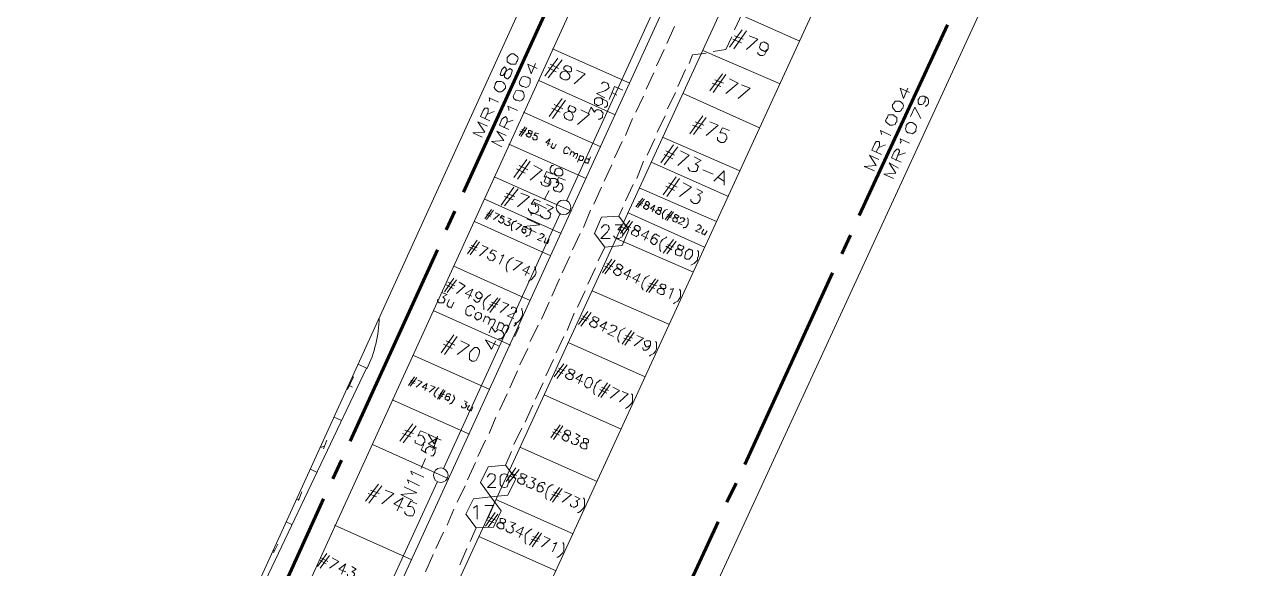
# Model space of a CAD drawing. Header units: millimetres. Extents: x 3.6 to 37.8, y 0.6 to 28.7.
# Drawn here: x 19.89 to 25.8, y 14.69 to 17.34 of the extents above; entities that cross this region are included whole.
import ezdxf

# ---------------------------------------------------------------- set-up
doc = ezdxf.new("R2010")
doc.units = ezdxf.units.MM
for name, color, linetype in [('PDF_0', 7, 'Continuous'), ('PDF_S38$BOUNDARY-NODE', 3, 'Continuous'), ('PDF_S38$Passives-TapOffs', 7, 'Continuous'), ('PDF_S38$POLE', 7, 'Continuous'), ('PDF_S38$strand', 7, 'Continuous')]:
    doc.layers.add(name, color=color, linetype=linetype)
for name, color, linetype, true_color in [('PDF_S38$Actives-NodeReceiver', 104, 'Continuous', 0x009525), ('PDF_S38$Cable-565', 23, 'Continuous', 0xdd8a6e), ('PDF_S38$LOTS', 254, 'Continuous', 0xdcdcdc), ('PDF_S38$ROAD', 8, 'Continuous', 0x808080), ('PDF_S38$SDU', 157, 'Continuous', 0x396472)]:
    doc.layers.add(name, color=color, linetype=linetype, true_color=true_color)

msp = doc.modelspace()

# ---------------------------------------------------------------- linework, layer by layer
at = {"layer": 'PDF_0', "lineweight": 9}
for points in [[(19.3425, 12.487), (20.0848, 12.5537), (20.4642, 13.3877), (27.0859, 27.9112)], [(26.1102, 20.8184), (22.987, 14.0424), (22.1863, 13.7755), (21.9612, 13.2876), (21.3357, 11.9241), (21.048, 11.6739), (21.0772, 11.3236), (21.244, 9.5348), (20.1723, 9.4139), (20.0639, 9.1804), (19.5927, 9.1387), (19.551, 9.0428), (19.4051, 8.73), (19.3634, 8.6424), (19.6219, 8.5215), (20.0347, 8.5674), (19.7637, 7.9586), (18.7921, 5.7694)]]:
    msp.add_lwpolyline(points, dxfattribs=at)
at = {"layer": 'PDF_S38$Actives-NodeReceiver', "lineweight": 18}
for points in [[(22.2364, 17.1781), (22.2489, 17.1906), (22.2572, 17.1948), (22.2697, 17.1948), (22.2739, 17.1906), (22.2864, 17.1823), (22.2906, 17.1739), (22.2864, 17.1614), (22.2823, 17.1572), (22.2781, 17.1447), (22.2531, 17.1447), (22.2489, 17.1489), (22.2364, 17.1572)], [(22.203, 17.0947), (22.2114, 17.1197), (22.2239, 17.1322), (22.2322, 17.1239), (22.2322, 17.1155), (22.2239, 17.0905), (22.2239, 17.0822), (22.228, 17.078), (22.2364, 17.0738), (22.2406, 17.0738), (22.2531, 17.0864), (22.2614, 17.1114), (22.2614, 17.1155), (22.2572, 17.1197), (22.2489, 17.1239), (22.2447, 17.1197), (22.2364, 17.1155), (22.228, 17.1072), (22.2197, 17.0947), (22.2155, 17.0905), (22.2072, 17.0905)], [(22.2948, 17.0572), (22.3073, 17.0822), (22.3198, 17.0864), (22.3323, 17.0822), (22.3365, 17.0822), (22.349, 17.0738), (22.349, 17.053), (22.3406, 17.0363), (22.3281, 17.0321), (22.3156, 17.0363), (22.3114, 17.0363), (22.2989, 17.0447)], [(22.178, 17.0447), (22.178, 17.0488), (22.1863, 17.0613), (22.2072, 17.0613), (22.2155, 17.0572), (22.2239, 17.0488), (22.228, 17.0405), (22.228, 17.028), (22.2155, 17.0155), (22.2072, 17.0113), (22.1947, 17.0113), (22.1863, 17.0155), (22.178, 17.0238), (22.1738, 17.0321)], [(22.2656, 16.9904), (22.2781, 17.0155), (22.2864, 17.0196), (22.2989, 17.0155), (22.3073, 17.0155), (22.3156, 17.0071), (22.3198, 16.9946), (22.3198, 16.9863), (22.3156, 16.9779), (22.3073, 16.9696), (22.2989, 16.9654), (22.2864, 16.9696), (22.2781, 16.9696), (22.2697, 16.9779)], [(24.1086, 16.9487), (24.1128, 16.9529), (24.1211, 16.9654), (24.142, 16.9654), (24.1503, 16.9613), (24.1587, 16.9529), (24.1628, 16.9446), (24.1587, 16.9321), (24.1545, 16.9279), (24.1503, 16.9196), (24.142, 16.9154), (24.1253, 16.9154), (24.1128, 16.9279), (24.1086, 16.9362)], [(24.2671, 16.9863), (24.2671, 16.9654), (24.2629, 16.9613), (24.2588, 16.9529), (24.2504, 16.9487), (24.2379, 16.9487), (24.2337, 16.9571), (24.2337, 16.9738), (24.2379, 16.9779), (24.2421, 16.9863), (24.2504, 16.9904), (24.2629, 16.9904)], [(24.0795, 16.882), (24.0836, 16.8862), (24.0878, 16.8987), (24.1128, 16.8987), (24.117, 16.8945), (24.1295, 16.8862), (24.1295, 16.8654), (24.1253, 16.8612), (24.1211, 16.8528), (24.1086, 16.8487), (24.0961, 16.8487), (24.092, 16.8528), (24.0795, 16.8612), (24.0753, 16.8695)], [(24.1754, 16.8403), (24.1754, 16.8487), (24.1837, 16.857), (24.192, 16.8612), (24.2045, 16.8612), (24.2129, 16.857), (24.2212, 16.8487), (24.2254, 16.8403), (24.2212, 16.8278), (24.2212, 16.8195), (24.2129, 16.8111), (24.2045, 16.807), (24.192, 16.8111), (24.1837, 16.8111), (24.1754, 16.8195), (24.1712, 16.832)]]:
    msp.add_lwpolyline(points, close=True, dxfattribs=at)
for points in [[(22.374, 17.1489), (22.3531, 17.0989), (22.3365, 17.1447), (22.3823, 17.1239)], [(24.1837, 17.028), (24.1628, 16.9779), (24.1462, 17.028), (24.192, 17.0071)], [(22.1488, 16.9654), (22.153, 16.9696), (22.1488, 16.9821), (22.1947, 16.9613)], [(24.2629, 16.9904), (24.2713, 16.9863), (24.2796, 16.9779), (24.2838, 16.9696), (24.2838, 16.9571), (24.2796, 16.9487), (24.2713, 16.9404), (24.2671, 16.9404)], [(22.153, 16.8695), (22.1071, 16.8904), (22.1196, 16.9196), (22.128, 16.9321), (22.1405, 16.9321), (22.1446, 16.9279), (22.1446, 16.9112), (22.128, 16.882)], [(22.1738, 16.9154), (22.1405, 16.9029)], [(22.2447, 16.8278), (22.1989, 16.8487), (22.2114, 16.8779), (22.2197, 16.8862), (22.2239, 16.8862), (22.228, 16.8904), (22.2364, 16.882), (22.2364, 16.8654), (22.2197, 16.8362)], [(22.2447, 16.9196), (22.2447, 16.9279), (22.2406, 16.9404), (22.2864, 16.9196)], [(24.1962, 16.8904), (24.2171, 16.9362), (24.2462, 16.882)], [(22.1155, 16.7903), (22.0696, 16.8111), (22.128, 16.8153), (22.0946, 16.8654), (22.1405, 16.8445)], [(22.2656, 16.8737), (22.2322, 16.8612)], [(22.2114, 16.7444), (22.1613, 16.7694), (22.2197, 16.7736), (22.1863, 16.8195), (22.2322, 16.7986)], [(24.0544, 16.7069), (24.0086, 16.7277), (24.0211, 16.7569), (24.0294, 16.7694), (24.0419, 16.7694), (24.0461, 16.7653), (24.0461, 16.7486), (24.0294, 16.7194)], [(24.0544, 16.8028), (24.0544, 16.807), (24.0503, 16.8237), (24.1003, 16.7986)], [(24.1462, 16.7611), (24.1503, 16.7694), (24.1462, 16.782), (24.192, 16.7611)], [(24.0753, 16.7528), (24.0419, 16.7403)], [(24.1503, 16.6694), (24.1045, 16.6902), (24.117, 16.7194), (24.1295, 16.7319), (24.1378, 16.7319), (24.142, 16.7236), (24.142, 16.7194), (24.1378, 16.7111), (24.1253, 16.6777)], [(24.1712, 16.7152), (24.1378, 16.7027)], [(24.0211, 16.6277), (23.971, 16.6485), (24.0294, 16.6527), (23.9961, 16.7027), (24.0419, 16.6819)], [(24.1128, 16.5901), (24.0669, 16.611), (24.1253, 16.6152), (24.092, 16.6652), (24.1378, 16.6402)]]:
    msp.add_lwpolyline(points, dxfattribs=at)
at = {"layer": 'PDF_S38$BOUNDARY-NODE', "lineweight": 60}
for points in [[(22.449, 17.4533), (22.0237, 16.5234)], [(24.3755, 17.3365), (23.946, 16.4108)], [(21.982, 16.4317), (21.9403, 16.34)], [(23.9043, 16.3149), (23.8626, 16.2232)], [(21.8986, 16.244), (21.4733, 15.3142)], [(23.8168, 16.1315), (23.3914, 15.2016)], [(21.4316, 15.2224), (21.3899, 15.1307)], [(23.3497, 15.1099), (23.3039, 15.0181)], [(21.344, 15.0348), (20.9229, 14.1049)], [(21.8528, 13.3377), (22.0988, 13.8714), (22.8994, 14.1383), (23.2622, 14.9222)]]:
    msp.add_lwpolyline(points, dxfattribs=at)
at = {"layer": 'PDF_S38$Cable-565', "lineweight": 13}
for points in [[(23.3789, 17.3908), (23.3414, 17.3115)], [(23.0495, 17.3282), (23.012, 17.2448)], [(23.3289, 17.2782), (23.2997, 17.2156), (23.2371, 17.2073)], [(22.9995, 17.2156), (22.9619, 17.1364)], [(23.2038, 17.1989), (23.1371, 17.1906), (23.1204, 17.1489)], [(22.9494, 17.103), (22.9119, 17.0238)], [(23.1037, 17.1197), (23.0662, 17.0363)], [(23.0537, 17.0071), (23.0161, 16.9279)], [(22.8994, 16.9904), (22.8619, 16.9112)], [(23.0036, 16.8945), (22.9661, 16.8153)], [(22.8452, 16.882), (22.8118, 16.7986)], [(22.7951, 16.7694), (22.7576, 16.6902)], [(22.9536, 16.782), (22.9161, 16.7027)], [(22.7451, 16.6569), (22.7076, 16.5776)], [(22.8994, 16.6735), (22.866, 16.5901)], [(22.6951, 16.5484), (22.6575, 16.465)], [(22.8494, 16.561), (22.8118, 16.4817)], [(22.6409, 16.4359), (22.6075, 16.3525)], [(22.7993, 16.4484), (22.7785, 16.4067)], [(22.5908, 16.3233), (22.5533, 16.244)], [(22.7117, 16.2566), (22.6784, 16.1898)], [(22.5408, 16.2107), (22.5033, 16.1315)], [(22.6659, 16.1565), (22.6283, 16.0773)], [(22.4907, 16.1023), (22.4532, 16.0189)], [(22.6158, 16.0439), (22.5783, 15.9647)], [(22.4407, 15.9897), (22.4032, 15.9063)], [(22.5616, 15.9355), (22.5283, 15.8521)], [(22.3865, 15.8771), (22.349, 15.7979)], [(22.5116, 15.8229), (22.4741, 15.7437)], [(22.3365, 15.7645), (22.2989, 15.6853)], [(22.4616, 15.7103), (22.424, 15.6311)], [(22.2864, 15.6561), (22.2489, 15.5727)], [(22.4115, 15.5977), (22.374, 15.5185)], [(22.2364, 15.5435), (22.1989, 15.4643)], [(22.3615, 15.4893), (22.324, 15.4059)], [(22.1822, 15.4309), (22.1488, 15.3517)], [(22.3073, 15.3767), (22.2697, 15.2975)], [(22.1321, 15.3183), (22.0946, 15.2391)], [(22.2572, 15.2641), (22.228, 15.1974)], [(22.0821, 15.2099), (22.0446, 15.1265)], [(22.0321, 15.0973), (21.9945, 15.0181)], [(21.9779, 14.9848), (21.9445, 14.9055)], [(22.0863, 14.893), (22.0571, 14.8263)], [(21.9278, 14.8722), (21.8903, 14.7929)], [(21.8778, 14.7638), (21.8403, 14.6804)], [(22.0404, 14.7929), (22.007, 14.7137)]]:
    msp.add_lwpolyline(points, dxfattribs=at)
at = {"layer": 'PDF_S38$LOTS', "lineweight": 0}
for points in [[(27.5321, 25.6762), (21.8528, 13.3377)], [(26.1685, 25.3343), (20.6852, 13.3377)], [(23.283, 17.4241), (23.6583, 17.2573)], [(22.8327, 17.053), (22.4574, 17.2198)], [(23.1871, 17.2114), (23.5624, 17.0488)], [(22.7618, 16.8987), (22.3907, 17.0655)], [(23.0912, 17.003), (23.4623, 16.8362)], [(22.6909, 16.7444), (22.3156, 16.9112)], [(22.9911, 16.7903), (23.3664, 16.6277)], [(22.62, 16.5901), (22.2447, 16.7569)], [(22.9369, 16.6694), (23.3122, 16.5026)], [(22.5491, 16.4317), (22.1738, 16.5985)], [(22.8785, 16.5443), (23.2538, 16.3817)], [(22.4991, 16.3233), (22.128, 16.4901)], [(22.8243, 16.4233), (23.1954, 16.2566)], [(22.449, 16.2149), (22.0779, 16.3817)], [(22.766, 16.2983), (23.1412, 16.1356)], [(22.349, 15.998), (21.9779, 16.1648)], [(22.6492, 16.0439), (23.0245, 15.8813)], [(22.2531, 15.7812), (21.8778, 15.948)], [(22.5324, 15.7937), (22.9077, 15.6269)], [(22.153, 15.5644), (21.7777, 15.7312)], [(20.4434, 13.3377), (21.5525, 15.6686), (21.5127, 15.6874)], [(22.4157, 15.5393), (22.791, 15.3726)], [(22.0529, 15.3475), (21.6776, 15.5143)], [(21.4316, 15.4143), (21.396, 15.4315)], [(21.9528, 15.1307), (21.5817, 15.2975)], [(22.2989, 15.285), (22.6742, 15.1182)], [(21.3107, 15.1641), (21.2806, 15.1783)], [(22.1822, 15.0306), (22.5575, 14.8638)], [(21.1898, 14.9097), (21.1637, 14.922)], [(21.7735, 14.7387), (21.3982, 14.9055)], [(22.0988, 14.8513), (22.4741, 14.6845)]]:
    msp.add_lwpolyline(points, dxfattribs=at)
msp.add_arc((20.9925, 15.9329), 0.6234, 334.55566, 358.17036, dxfattribs=at)
at = {"layer": 'PDF_S38$Passives-TapOffs', "lineweight": 9}
for points in [[(22.7951, 16.2649), (22.7117, 16.2566), (22.6617, 16.3233), (22.6951, 16.4025), (22.7785, 16.4067), (22.8285, 16.34)], [(22.2406, 15.0515), (22.1572, 15.0431), (22.1071, 15.114), (22.1446, 15.1891), (22.228, 15.1974), (22.2781, 15.1307)], [(22.2197, 15.1557), (22.2239, 15.1557), (22.2364, 15.1516), (22.2406, 15.1432), (22.2447, 15.1265), (22.2447, 15.1182), (22.2406, 15.1015), (22.2364, 15.0932), (22.2239, 15.089), (22.2197, 15.089), (22.2114, 15.0932), (22.203, 15.1015), (22.203, 15.1432), (22.2114, 15.1516)], [(22.1697, 14.8972), (22.0863, 14.893), (22.0362, 14.9597), (22.0738, 15.0348), (22.1572, 15.0431), (22.2072, 14.9764)]]:
    msp.add_lwpolyline(points, close=True, dxfattribs=at)
for points in [[(22.6951, 16.3483), (22.6951, 16.3525), (22.7076, 16.365), (22.7201, 16.365), (22.7284, 16.3608), (22.7284, 16.3566), (22.7326, 16.3525), (22.7326, 16.3441), (22.7284, 16.34), (22.7243, 16.3316), (22.6909, 16.2983), (22.7368, 16.2983)], [(22.7618, 16.365), (22.7951, 16.365), (22.7743, 16.34), (22.7868, 16.34), (22.7951, 16.3316), (22.7993, 16.3233), (22.7993, 16.3191), (22.7951, 16.3066), (22.7785, 16.2983), (22.7701, 16.2983), (22.7618, 16.3024), (22.7534, 16.3108)], [(22.1405, 15.139), (22.1405, 15.1432), (22.153, 15.1557), (22.1655, 15.1557), (22.1738, 15.1516), (22.178, 15.1474), (22.178, 15.1307), (22.1697, 15.1182), (22.1405, 15.089), (22.1822, 15.089)], [(22.0738, 14.9889), (22.0779, 14.9931), (22.0904, 15.0014), (22.0904, 14.9347)], [(22.128, 15.0014), (22.1697, 15.0014), (22.1405, 14.9347)]]:
    msp.add_lwpolyline(points, dxfattribs=at)
at = {"layer": 'PDF_S38$POLE', "lineweight": 0}
for points in [[(22.4782, 16.6027), (22.4657, 16.611), (22.449, 16.6193), (22.4449, 16.6277), (22.4449, 16.6402), (22.449, 16.6444), (22.4532, 16.6527), (22.4616, 16.6527)], [(22.4616, 16.5484), (22.4741, 16.5484), (22.4866, 16.561), (22.4866, 16.5735), (22.4824, 16.5818), (22.4741, 16.586), (22.4699, 16.5901), (22.449, 16.5901), (22.4407, 16.5735), (22.4407, 16.561), (22.4157, 16.5735), (22.4282, 16.6027)], [(22.4407, 16.5318), (22.4157, 16.4859)], [(22.3531, 16.4108), (22.3531, 16.4192), (22.349, 16.4275), (22.4115, 16.4025)], [(22.374, 16.4525), (22.374, 16.4609), (22.3698, 16.4734), (22.4282, 16.4442)], [(22.3782, 16.3274), (22.3156, 16.3566), (22.3948, 16.365), (22.3323, 16.3942)], [(21.8653, 15.2433), (21.8778, 15.2433), (21.8861, 15.26), (21.8861, 15.2766), (21.8778, 15.285), (21.8694, 15.285), (21.8611, 15.2892), (21.8444, 15.2808), (21.8403, 15.2725), (21.8403, 15.26), (21.8444, 15.2558), (21.8194, 15.2725), (21.8319, 15.2975)], [(21.8986, 15.3392), (21.882, 15.3017), (21.8528, 15.3475), (21.9153, 15.3183)], [(21.8403, 15.2308), (21.8194, 15.1807)], [(21.7569, 15.1099), (21.7569, 15.114), (21.7527, 15.1265), (21.8111, 15.0973)], [(21.7777, 15.1516), (21.7735, 15.1557), (21.7694, 15.1682), (21.8319, 15.139)], [(21.7777, 15.0265), (21.7193, 15.0556), (21.7986, 15.064), (21.736, 15.0932)]]:
    msp.add_lwpolyline(points, dxfattribs=at)
msp.add_lwpolyline([(22.4699, 16.611), (22.4657, 16.6193), (22.4699, 16.6277), (22.4699, 16.6318), (22.4741, 16.636), (22.4824, 16.6402), (22.4949, 16.6402), (22.5033, 16.6318), (22.5074, 16.6235), (22.5074, 16.611), (22.4991, 16.6027), (22.4782, 16.6027)], close=True, dxfattribs=at)
for centre in [(22.5104, 16.45), (21.914, 15.1489)]:
    msp.add_circle(centre, 0.0354, dxfattribs=at)
at = {"layer": 'PDF_S38$ROAD', "lineweight": 0}
for points in [[(27.1443, 25.8096), (21.4024, 13.3377)], [(25.9548, 25.4304), (26.5438, 25.1675), (21.1314, 13.3377)]]:
    msp.add_lwpolyline(points, dxfattribs=at)
at = {"layer": 'PDF_S38$SDU', "lineweight": 0}
for points in [[(23.3164, 17.2281), (23.3789, 17.3115)], [(23.3372, 17.2198), (23.3998, 17.3074)], [(23.3747, 17.249), (23.3331, 17.2657)], [(23.3831, 17.2657), (23.3414, 17.2823)], [(23.4123, 17.2823), (23.454, 17.2657), (23.3998, 17.2156)], [(23.504, 17.2198), (23.4957, 17.2073), (23.4873, 17.1906), (23.479, 17.1864), (23.4665, 17.1864), (23.4623, 17.1906), (23.454, 17.1948), (23.454, 17.2031)], [(22.4199, 17.0864), (22.4824, 17.1739)], [(22.4365, 17.078), (22.5033, 17.1656)], [(22.4741, 17.1072), (22.4365, 17.1281)], [(22.4866, 17.1239), (22.4449, 17.1447)], [(22.5741, 17.1155), (22.6158, 17.0989), (22.5616, 17.0488)], [(23.2205, 17.0155), (23.283, 17.0989)], [(23.2371, 17.0071), (23.2997, 17.0947)], [(23.2872, 17.053), (23.2455, 17.0697)], [(23.3164, 17.0738), (23.3581, 17.053), (23.2997, 17.003)], [(22.6951, 17.0488), (22.7034, 17.0572), (22.7117, 17.0572), (22.7243, 17.053), (22.7284, 17.0447), (22.7284, 17.0405), (22.7326, 17.0321), (22.7243, 17.0238), (22.7117, 17.0155), (22.67, 17.003), (22.7117, 16.9821)], [(22.7326, 16.9738), (22.7576, 17.0363), (22.7993, 17.0196)], [(22.7701, 16.9946), (22.7451, 17.0071)], [(23.2747, 17.0363), (23.233, 17.053)], [(23.3747, 17.0447), (23.4164, 17.028), (23.3581, 16.9779)], [(22.4407, 16.8904), (22.5033, 16.9779)], [(22.4574, 16.882), (22.5199, 16.9696)], [(22.5074, 16.9279), (22.4657, 16.9487)], [(22.4949, 16.9112), (22.4532, 16.9321)], [(22.595, 16.9237), (22.6367, 16.9029), (22.5783, 16.8528)], [(23.1246, 16.807), (23.1871, 16.8945)], [(22.2948, 16.7986), (22.324, 16.8403)], [(22.3031, 16.7945), (22.3323, 16.8362)], [(22.3281, 16.8195), (22.3073, 16.8278)], [(23.1788, 16.832), (23.1371, 16.8487)], [(23.1412, 16.8028), (23.2038, 16.8862)], [(23.1913, 16.8487), (23.1496, 16.8654)], [(23.2205, 16.8654), (23.2622, 16.8487), (23.2038, 16.7986)], [(23.258, 16.7903), (23.258, 16.7778), (23.2663, 16.7694), (23.2747, 16.7653), (23.2872, 16.7653), (23.2955, 16.7694), (23.2997, 16.7778), (23.3039, 16.782), (23.3039, 16.7945), (23.2997, 16.8028), (23.2955, 16.807), (23.283, 16.8111), (23.2705, 16.8111), (23.283, 16.8362), (23.3164, 16.8237)], [(22.3198, 16.8111), (22.2989, 16.8195)], [(22.3615, 16.7903), (22.3615, 16.782), (22.3657, 16.7778), (22.3782, 16.7778), (22.3823, 16.782), (22.3823, 16.7945), (22.3782, 16.7986), (22.374, 16.7986), (22.3698, 16.8028), (22.3657, 16.7986), (22.374, 16.8111), (22.3907, 16.807)], [(22.4449, 16.7569), (22.424, 16.7653), (22.4449, 16.782), (22.4324, 16.7486)], [(22.4657, 16.7403), (22.4616, 16.7361), (22.4574, 16.7361), (22.449, 16.7444), (22.4532, 16.7486), (22.4574, 16.7611)], [(22.4657, 16.7361), (22.4741, 16.7569)], [(22.5324, 16.7152), (22.5283, 16.7111), (22.5158, 16.7111), (22.5116, 16.7152), (22.5116, 16.7277), (22.5158, 16.7361), (22.5241, 16.7444), (22.5283, 16.7444), (22.5366, 16.7403), (22.5366, 16.7361), (22.5408, 16.7319), (22.5408, 16.7277)], [(22.5408, 16.7027), (22.5491, 16.7236)], [(22.545, 16.7152), (22.5533, 16.7194), (22.5575, 16.7194), (22.5616, 16.7152), (22.5616, 16.7069), (22.5575, 16.6944)], [(22.5616, 16.7069), (22.57, 16.7111), (22.5783, 16.7111), (22.5783, 16.7027), (22.57, 16.686)], [(22.9828, 16.6652), (23.0453, 16.7528)], [(22.9995, 16.6569), (23.0662, 16.7444)], [(23.0495, 16.7027), (23.0078, 16.7236)], [(23.0787, 16.7236), (23.1204, 16.7027), (23.0662, 16.6527)], [(22.2697, 16.5943), (22.3323, 16.6819)], [(22.2864, 16.586), (22.349, 16.6735)], [(22.3365, 16.6318), (22.2948, 16.6527)], [(22.3657, 16.6527), (22.4073, 16.6318), (22.349, 16.5818)], [(22.5783, 16.6694), (22.5908, 16.7027)], [(22.5908, 16.6986), (22.6033, 16.6986), (22.6075, 16.6944), (22.6075, 16.686), (22.6033, 16.6819), (22.6033, 16.6777), (22.5908, 16.6777), (22.5867, 16.6819), (22.5867, 16.686)], [(22.6283, 16.6652), (22.6158, 16.6652), (22.6158, 16.6694), (22.6117, 16.6735), (22.6158, 16.6777), (22.6158, 16.6819), (22.62, 16.686), (22.6325, 16.686), (22.6325, 16.6819), (22.6367, 16.6777)], [(22.6283, 16.661), (22.6409, 16.6944)], [(23.0412, 16.686), (22.9995, 16.7069)], [(23.1454, 16.6944), (23.1788, 16.6777), (23.1496, 16.661), (23.1579, 16.6569), (23.1663, 16.6485), (23.1621, 16.6402), (23.1621, 16.6318), (23.1537, 16.6235), (23.1371, 16.6235), (23.1246, 16.6277), (23.1204, 16.6318), (23.1162, 16.6402), (23.1162, 16.6444)], [(22.324, 16.6152), (22.2823, 16.636)], [(22.399, 16.5735), (22.4032, 16.5693), (22.4032, 16.561), (22.4199, 16.5526), (22.4365, 16.5526), (22.4449, 16.561), (22.449, 16.5693), (22.449, 16.5776), (22.4449, 16.586), (22.4365, 16.5943), (22.4282, 16.5985), (22.4157, 16.5985), (22.4282, 16.6235), (22.4574, 16.611)], [(22.4616, 16.5484), (22.4616, 16.5359), (22.4699, 16.5276), (22.4782, 16.5276), (22.4907, 16.5234), (22.4991, 16.5276), (22.5033, 16.5359), (22.5074, 16.5401), (22.5074, 16.5526), (22.5033, 16.561), (22.4991, 16.5651), (22.4866, 16.5693), (22.4782, 16.5735), (22.4741, 16.5693), (22.4866, 16.5943), (22.5199, 16.5818)], [(22.9953, 16.5109), (23.0578, 16.5985)], [(23.2371, 16.611), (23.1871, 16.6318)], [(23.2413, 16.5776), (23.2914, 16.6277), (23.2914, 16.5568)], [(23.2914, 16.5776), (23.2622, 16.5943)], [(22.2072, 16.4609), (22.2697, 16.5484)], [(22.2239, 16.4567), (22.2906, 16.5401)], [(23.0495, 16.5318), (23.0078, 16.5526)], [(23.012, 16.5026), (23.0745, 16.5901)], [(23.062, 16.5484), (23.0203, 16.5693)], [(23.0912, 16.5693), (23.1329, 16.5484), (23.0745, 16.5026)], [(23.1579, 16.5401), (23.1871, 16.5234), (23.1621, 16.5109), (23.1704, 16.5067), (23.1746, 16.4984), (23.1746, 16.4859), (23.1704, 16.4817), (23.1663, 16.4734), (23.1579, 16.4692), (23.1454, 16.4692), (23.1371, 16.4734), (23.1287, 16.4817), (23.1287, 16.4901)], [(22.2656, 16.4859), (22.2239, 16.5026)], [(22.2739, 16.5026), (22.2322, 16.5193)], [(22.3031, 16.5193), (22.3448, 16.5026), (22.2864, 16.4525)], [(22.3406, 16.4442), (22.3406, 16.4359), (22.3448, 16.4317), (22.349, 16.4233), (22.3573, 16.4192), (22.3698, 16.4192), (22.3782, 16.4233), (22.3865, 16.4317), (22.3865, 16.4359), (22.3907, 16.4442), (22.3865, 16.4567), (22.3698, 16.465), (22.3531, 16.465), (22.3698, 16.4901), (22.399, 16.4776)], [(22.8619, 16.4525), (22.8952, 16.4942)], [(22.8702, 16.4484), (22.9036, 16.4901)], [(22.8952, 16.4692), (22.8744, 16.4776)], [(22.128, 16.3942), (22.1613, 16.44)], [(22.1363, 16.39), (22.1697, 16.4359)], [(22.1572, 16.4067), (22.1363, 16.415)], [(22.1613, 16.415), (22.1405, 16.4233)], [(22.178, 16.4233), (22.1989, 16.415), (22.1697, 16.39)], [(22.4282, 16.465), (22.4616, 16.4484), (22.4324, 16.4317), (22.4407, 16.4275), (22.449, 16.4192), (22.4449, 16.4108), (22.4449, 16.4025), (22.4365, 16.3942), (22.4199, 16.3942), (22.4032, 16.4025), (22.399, 16.4108), (22.399, 16.415)], [(22.891, 16.4609), (22.8702, 16.4692)], [(22.9536, 16.4359), (22.9327, 16.4442), (22.9536, 16.4609), (22.9411, 16.4275)], [(22.9953, 16.3942), (22.9911, 16.3983), (22.9911, 16.4192), (22.9953, 16.4233), (22.9995, 16.4317), (23.0036, 16.4359), (23.012, 16.44), (23.0161, 16.44)], [(23.0036, 16.39), (23.037, 16.4317)], [(23.012, 16.3858), (23.0453, 16.4275)], [(23.037, 16.4067), (23.0161, 16.415)], [(22.1947, 16.3858), (22.1947, 16.3817), (22.1989, 16.3817), (22.1989, 16.3775), (22.2072, 16.3733), (22.2114, 16.3733), (22.2155, 16.3775), (22.2197, 16.3775), (22.2197, 16.39), (22.2114, 16.3983), (22.203, 16.3983), (22.2114, 16.4108), (22.2239, 16.4025)], [(22.2406, 16.3983), (22.2572, 16.39), (22.2406, 16.3817), (22.2447, 16.3775), (22.2489, 16.3775), (22.2489, 16.365), (22.2447, 16.3608), (22.2364, 16.3608), (22.2322, 16.365), (22.228, 16.365), (22.2239, 16.3691), (22.2239, 16.3733)], [(22.2614, 16.3358), (22.2572, 16.34), (22.2572, 16.365), (22.2614, 16.3691), (22.2656, 16.3775), (22.2697, 16.3817), (22.2781, 16.3817), (22.2823, 16.3858)], [(22.2864, 16.3733), (22.3073, 16.365), (22.2781, 16.34)], [(22.3073, 16.34), (22.3156, 16.3566), (22.3281, 16.3566), (22.3323, 16.3525), (22.3323, 16.3483)], [(22.7868, 16.3233), (22.8327, 16.3858)], [(22.7993, 16.3149), (22.8452, 16.3817)], [(22.8368, 16.3525), (22.8035, 16.365)], [(23.0328, 16.3983), (23.012, 16.4067)], [(23.0787, 16.3942), (23.0787, 16.3983), (23.0954, 16.3983), (23.0954, 16.3942), (23.0995, 16.3942), (23.0995, 16.39), (23.0954, 16.3858), (23.0954, 16.3817), (23.0912, 16.3817), (23.0662, 16.3733), (23.087, 16.365)], [(23.1121, 16.3983), (23.1162, 16.39), (23.1162, 16.3691), (23.1121, 16.365), (23.1079, 16.3566), (23.1037, 16.3525), (23.0954, 16.3525), (23.0912, 16.3483)], [(23.1621, 16.3608), (23.1663, 16.365), (23.1704, 16.365), (23.1788, 16.3566), (23.1788, 16.3483), (23.1746, 16.3483), (23.1704, 16.3441), (23.1496, 16.3358), (23.1704, 16.3274)], [(22.349, 16.3525), (22.349, 16.3483), (22.3531, 16.3441), (22.3531, 16.3358), (22.349, 16.3274), (22.349, 16.3233), (22.3448, 16.3149), (22.3365, 16.3108), (22.3323, 16.3108), (22.3281, 16.3066)], [(22.4032, 16.2857), (22.3823, 16.2941), (22.4073, 16.3024), (22.4157, 16.3108), (22.4157, 16.3149), (22.4073, 16.3233), (22.4032, 16.3233), (22.399, 16.3191), (22.3948, 16.3191)], [(22.4324, 16.2774), (22.4199, 16.2774), (22.4157, 16.2816), (22.4199, 16.2857), (22.424, 16.3024)], [(22.8285, 16.34), (22.7951, 16.3525)], [(22.9202, 16.2983), (22.8869, 16.3149), (22.9244, 16.3358), (22.9036, 16.2899)], [(22.9369, 16.2941), (22.9453, 16.3024), (22.9536, 16.3024), (22.9661, 16.2899), (22.9661, 16.2816), (22.9536, 16.2691), (22.9453, 16.2691), (22.9327, 16.2816), (22.9369, 16.2941), (22.9411, 16.3066), (22.9536, 16.3191), (22.9619, 16.3191), (22.9661, 16.3149), (22.9744, 16.3108), (22.9744, 16.3066)], [(22.9828, 16.2357), (22.9786, 16.244), (22.9786, 16.2732), (22.9828, 16.2816), (22.9911, 16.2941), (23.0078, 16.3024), (23.012, 16.3066)], [(23.1996, 16.3191), (23.1871, 16.3191), (23.1829, 16.3233), (23.1829, 16.3274), (23.1913, 16.3441)], [(23.1954, 16.3149), (23.208, 16.3358)], [(22.0446, 16.2232), (22.0904, 16.2899)], [(22.0863, 16.2399), (22.0529, 16.2566)], [(22.0571, 16.219), (22.103, 16.2816)], [(22.0904, 16.2524), (22.0613, 16.2649)], [(22.1155, 16.2649), (22.1446, 16.2524), (22.103, 16.2149)], [(22.1405, 16.2107), (22.1405, 16.2023), (22.1446, 16.2023), (22.1488, 16.194), (22.1572, 16.194), (22.1655, 16.1898), (22.178, 16.2023), (22.178, 16.2107), (22.1738, 16.219), (22.1697, 16.2232), (22.1613, 16.2274), (22.153, 16.2274), (22.1655, 16.244), (22.1863, 16.2357)], [(22.4324, 16.2732), (22.4407, 16.2941)], [(22.9953, 16.2274), (23.0453, 16.2941)], [(23.037, 16.244), (23.0078, 16.2607)], [(23.012, 16.2232), (23.0578, 16.2857)], [(23.0453, 16.2566), (23.0161, 16.2691)], [(23.1621, 16.2399), (23.1663, 16.2357), (23.1663, 16.2149), (23.1621, 16.2023), (23.1621, 16.194), (23.1454, 16.1773), (23.1287, 16.169)], [(22.2072, 16.2149), (22.2114, 16.2149), (22.2197, 16.219), (22.1989, 16.1732)], [(22.2781, 16.194), (22.3114, 16.1815), (22.2656, 16.144)], [(22.6992, 16.1315), (22.7451, 16.1982)], [(22.7117, 16.1273), (22.7618, 16.194)], [(22.3448, 16.1273), (22.3114, 16.144), (22.3448, 16.1648), (22.324, 16.119)], [(22.3698, 16.1607), (22.374, 16.1565), (22.374, 16.1481), (22.3782, 16.1356), (22.374, 16.1231), (22.3698, 16.1148), (22.3531, 16.0981), (22.3448, 16.0939), (22.3406, 16.0898)], [(22.7409, 16.1481), (22.7117, 16.1648)], [(22.7493, 16.1607), (22.7201, 16.1773)], [(22.8368, 16.1106), (22.8035, 16.1273), (22.8368, 16.1481), (22.816, 16.0981)], [(22.8785, 16.0898), (22.8452, 16.1064), (22.8827, 16.1273), (22.8619, 16.0814)], [(21.932, 16.0397), (21.9779, 16.1064)], [(21.9737, 16.0564), (21.9403, 16.0731)], [(21.9445, 16.0356), (21.9904, 16.0981)], [(21.982, 16.0689), (21.9487, 16.0856)], [(22.0029, 16.0856), (22.0321, 16.0689), (21.9904, 16.0314)], [(22.8952, 16.0481), (22.8952, 16.0522), (22.891, 16.0606), (22.891, 16.0731), (22.8952, 16.0856), (22.9036, 16.1023), (22.9119, 16.1106), (22.9286, 16.119)], [(22.9119, 16.0397), (22.9578, 16.1023)], [(22.9536, 16.0564), (22.9202, 16.0689)], [(22.9244, 16.0356), (22.9703, 16.0981)], [(22.9619, 16.0689), (22.9286, 16.0814)], [(21.9195, 16.0356), (21.9445, 16.0272), (21.9236, 16.0147), (21.9362, 16.0022), (21.932, 15.998), (21.932, 15.9939), (21.9278, 15.9855), (21.907, 15.9855), (21.8986, 15.9939), (21.8986, 16.0022)], [(21.9695, 15.9688), (21.9612, 15.9647), (21.9528, 15.9647), (21.9445, 15.973), (21.9445, 15.9813), (21.957, 16.0022)], [(22.0654, 16.0189), (22.0321, 16.0314), (22.0696, 16.0522), (22.0487, 16.0064)], [(22.1155, 16.0147), (22.1071, 16.0064), (22.103, 15.9939), (22.0946, 15.9897), (22.0863, 15.9897), (22.0738, 16.0022)], [(22.1238, 15.9522), (22.1238, 15.9688), (22.1196, 15.9813), (22.1238, 15.9939), (22.128, 16.0022), (22.1446, 16.0189), (22.153, 16.023), (22.1572, 16.0272)], [(22.1405, 15.948), (22.1905, 16.0105)], [(22.153, 15.9396), (22.203, 16.0064)], [(23.0287, 16.0522), (23.037, 16.0522), (23.0453, 16.0564), (23.0245, 16.0064)], [(23.0745, 16.0522), (23.0787, 16.0439), (23.0787, 16.0147), (23.0745, 16.0064), (23.0662, 15.9939), (23.0495, 15.9855), (23.0453, 15.9813)], [(21.9653, 15.9605), (21.9779, 15.9897)], [(22.0654, 15.9271), (22.0613, 15.9271), (22.0571, 15.923), (22.0487, 15.923), (22.0404, 15.9271), (22.0362, 15.9313), (22.0362, 15.9522), (22.0446, 15.9688), (22.0487, 15.9688), (22.0571, 15.973), (22.0613, 15.973), (22.0696, 15.9688), (22.0779, 15.9605), (22.0779, 15.9522)], [(22.1822, 15.9647), (22.153, 15.9772)], [(22.1905, 15.9772), (22.1613, 15.9897)], [(22.2155, 15.9897), (22.2447, 15.9772), (22.203, 15.9396)], [(22.2572, 15.9563), (22.2572, 15.9605), (22.2614, 15.9647), (22.2697, 15.9647), (22.2781, 15.9605), (22.2823, 15.9563), (22.2823, 15.9438), (22.2781, 15.9396), (22.2697, 15.9355), (22.2364, 15.923), (22.2697, 15.9105)], [(22.3073, 15.9605), (22.3073, 15.9522), (22.3114, 15.9438), (22.3114, 15.9313), (22.3073, 15.9188), (22.2989, 15.9021), (22.2906, 15.8938), (22.2823, 15.8896), (22.2739, 15.8896)], [(22.5825, 15.8813), (22.6283, 15.9438)], [(22.1196, 15.8938), (22.1321, 15.923)], [(22.128, 15.9146), (22.1363, 15.9188), (22.1446, 15.9188), (22.153, 15.9105), (22.153, 15.9021), (22.1446, 15.8813)], [(22.153, 15.9021), (22.1613, 15.9063), (22.1738, 15.9063), (22.178, 15.9021), (22.178, 15.8938), (22.1655, 15.8688)], [(22.1863, 15.8604), (22.1989, 15.8938)], [(22.1947, 15.8854), (22.203, 15.8896), (22.2114, 15.8896), (22.2197, 15.8813), (22.2197, 15.8729), (22.2114, 15.8521)], [(22.2697, 15.8729), (22.2781, 15.8813), (22.2739, 15.8854), (22.2823, 15.8854), (22.2781, 15.8813)], [(22.595, 15.8729), (22.645, 15.9396)], [(22.6242, 15.898), (22.595, 15.9105)], [(22.6325, 15.9063), (22.6033, 15.923)], [(22.7201, 15.8563), (22.6867, 15.8729), (22.7201, 15.8938), (22.6992, 15.8479)], [(21.9153, 15.7437), (21.9779, 15.8312)], [(22.2197, 15.8729), (22.228, 15.8771), (22.2364, 15.8771), (22.2447, 15.8688), (22.2447, 15.8646), (22.2322, 15.8396)], [(22.2739, 15.8229), (22.2948, 15.8688)], [(22.7409, 15.8729), (22.7451, 15.8771), (22.7534, 15.8771), (22.766, 15.8729), (22.766, 15.8688), (22.7701, 15.8688), (22.7701, 15.8604), (22.7576, 15.8479), (22.7243, 15.8354), (22.7534, 15.8229)], [(22.7785, 15.7937), (22.7785, 15.7979), (22.7743, 15.8062), (22.7743, 15.8187), (22.7785, 15.8312), (22.7826, 15.8396), (22.7868, 15.8521), (22.8118, 15.8646)], [(22.7951, 15.7854), (22.841, 15.8521)], [(22.8077, 15.7812), (22.8535, 15.8437)], [(22.8452, 15.8146), (22.8118, 15.8271)], [(22.866, 15.8271), (22.8994, 15.8146), (22.8535, 15.777)], [(21.9695, 15.7645), (21.9278, 15.7854)], [(21.932, 15.7353), (21.9945, 15.8229)], [(21.982, 15.7812), (21.9403, 15.802)], [(22.0112, 15.802), (22.0529, 15.7812), (21.9945, 15.7353)], [(22.8368, 15.802), (22.8035, 15.8146)], [(22.9327, 15.7812), (22.9286, 15.7687), (22.9202, 15.7603), (22.9119, 15.7562), (22.8994, 15.7562), (22.8952, 15.7645), (22.8952, 15.7687)], [(22.9578, 15.7979), (22.9619, 15.7937), (22.9619, 15.7603), (22.9578, 15.752), (22.9494, 15.7395), (22.9327, 15.7312), (22.9286, 15.727)], [(22.4657, 15.6269), (22.5116, 15.6895)], [(22.4782, 15.6186), (22.5283, 15.6853)], [(22.5074, 15.6436), (22.4782, 15.6561)], [(22.5158, 15.6561), (22.4866, 15.6686)], [(21.4834, 15.623), (21.49, 15.6269), (21.4608, 15.5644)], [(21.7569, 15.5852), (21.786, 15.6269)], [(21.7652, 15.581), (21.7986, 15.6227)], [(21.786, 15.5936), (21.7652, 15.6019)], [(21.7902, 15.6019), (21.7694, 15.6102)], [(21.8027, 15.6102), (21.8236, 15.6019), (21.7944, 15.5769)], [(21.8486, 15.5685), (21.8236, 15.5769), (21.8486, 15.5936), (21.8361, 15.5602)], [(22.6033, 15.6019), (22.57, 15.6186), (22.6033, 15.6394), (22.5825, 15.5936)], [(22.6617, 15.5393), (22.6575, 15.5477), (22.6575, 15.5644), (22.6617, 15.5769), (22.6659, 15.5852), (22.67, 15.5977), (22.6784, 15.6019), (22.6867, 15.6102), (22.6951, 15.6102)], [(22.6784, 15.531), (22.7243, 15.5977)], [(22.6909, 15.5268), (22.7368, 15.5894)], [(21.4858, 15.5769), (21.4663, 15.5857)], [(21.8653, 15.5852), (21.8861, 15.5769), (21.8569, 15.5519)], [(21.8861, 15.5268), (21.8861, 15.531), (21.882, 15.5352), (21.882, 15.5435), (21.8861, 15.5519), (21.8861, 15.556), (21.9028, 15.5727), (21.907, 15.5727)], [(21.8986, 15.5185), (21.9278, 15.5644)], [(21.9236, 15.531), (21.9028, 15.5393)], [(21.907, 15.5185), (21.9362, 15.5602)], [(21.932, 15.5393), (21.9111, 15.5477)], [(21.9362, 15.5268), (21.9445, 15.5435), (21.957, 15.5435), (21.9612, 15.5393), (21.9612, 15.5352)], [(21.9779, 15.5393), (21.9779, 15.531), (21.982, 15.5227), (21.9779, 15.5143), (21.9737, 15.5102), (21.9695, 15.5018), (21.9653, 15.4976), (21.9612, 15.4976), (21.957, 15.4935)], [(22.7201, 15.5477), (22.6867, 15.5644)], [(22.7284, 15.5602), (22.6951, 15.5769)], [(22.7493, 15.5769), (22.7826, 15.5602), (22.7368, 15.5227)], [(22.7951, 15.556), (22.8243, 15.5435), (22.7826, 15.506)], [(22.841, 15.5435), (22.8452, 15.5393), (22.8452, 15.506), (22.841, 15.4976), (22.8243, 15.481), (22.816, 15.4768), (22.8118, 15.4726)], [(22.0279, 15.5102), (22.0446, 15.5018), (22.0321, 15.4976), (22.0362, 15.4935), (22.0362, 15.4893), (22.0404, 15.4893), (22.0404, 15.4851), (22.0321, 15.4768), (22.0196, 15.4768), (22.0154, 15.481), (22.0154, 15.4851)], [(22.0613, 15.4643), (22.0487, 15.4643), (22.0446, 15.4685), (22.0446, 15.4726), (22.0529, 15.4893)], [(22.0613, 15.4601), (22.0696, 15.481)], [(21.7152, 15.3142), (21.7777, 15.3976)], [(21.7694, 15.335), (21.7277, 15.3517)], [(21.7318, 15.3058), (21.7944, 15.3892)], [(21.7819, 15.3517), (21.7402, 15.3684)], [(21.7902, 15.3183), (21.7902, 15.3058), (21.8069, 15.2975), (21.8194, 15.2933), (21.8277, 15.2975), (21.8319, 15.3058), (21.8361, 15.31), (21.8361, 15.3225), (21.8277, 15.3392), (21.8152, 15.3434), (21.8069, 15.3434), (21.8027, 15.3392), (21.8152, 15.3642), (21.8486, 15.3517)], [(22.449, 15.3309), (22.4949, 15.3934)], [(22.4907, 15.3434), (22.4574, 15.36)], [(22.4616, 15.3225), (22.5074, 15.3892)], [(22.4991, 15.3559), (22.4657, 15.3726)], [(22.57, 15.3517), (22.5908, 15.3392), (22.57, 15.3267), (22.5783, 15.3225), (22.5825, 15.3183), (22.5825, 15.31), (22.5783, 15.3058), (22.5741, 15.2975), (22.5616, 15.2975), (22.5533, 15.3017), (22.5491, 15.3058), (22.5491, 15.3142)], [(21.344, 15.2766), (21.3607, 15.3183)], [(21.8945, 15.2808), (21.8528, 15.3017), (21.8986, 15.3309), (21.8736, 15.2683)], [(21.3482, 15.2892), (21.3357, 15.285), (21.3292, 15.285)], [(22.2322, 15.1182), (22.2781, 15.1849)], [(22.2447, 15.114), (22.2948, 15.1766)], [(22.2739, 15.1349), (22.2447, 15.1474)], [(22.2823, 15.1474), (22.2531, 15.1599)], [(22.3531, 15.139), (22.3782, 15.1307), (22.3573, 15.1182), (22.3657, 15.114), (22.3657, 15.1099), (22.3698, 15.1057), (22.3657, 15.0973), (22.3657, 15.0932), (22.3615, 15.089), (22.3531, 15.0848), (22.3448, 15.089), (22.3406, 15.089), (22.3323, 15.0932), (22.3323, 15.1057)], [(21.2231, 15.0265), (21.2398, 15.0682)], [(21.5484, 15.0223), (21.6109, 15.1057)], [(21.6026, 15.0431), (21.5609, 15.0598)], [(21.565, 15.0139), (21.6276, 15.0973)], [(21.6151, 15.0598), (21.5734, 15.0765)], [(21.6443, 15.0765), (21.686, 15.0598), (21.6276, 15.0098)], [(22.3823, 15.089), (22.3865, 15.1015), (22.3948, 15.1099), (22.4032, 15.114), (22.4157, 15.114), (22.4199, 15.1099), (22.4199, 15.1015)], [(22.4282, 15.0306), (22.424, 15.039), (22.424, 15.0598), (22.4282, 15.0682), (22.4324, 15.0807), (22.4365, 15.089), (22.4449, 15.0973), (22.4532, 15.1015), (22.4616, 15.1015)], [(22.4449, 15.0265), (22.4907, 15.089)], [(22.4574, 15.0181), (22.5033, 15.0848)], [(22.4949, 15.0556), (22.4616, 15.0682)], [(22.5158, 15.0682), (22.5491, 15.0556), (22.5033, 15.0181)], [(21.2273, 15.0348), (21.2148, 15.0306), (21.2133, 15.0306)], [(21.7277, 14.9889), (21.686, 15.0098), (21.7318, 15.039), (21.7026, 14.9764)], [(21.7402, 14.9722), (21.7402, 14.9639), (21.7485, 14.9556), (21.7569, 14.9514), (21.7777, 14.9514), (21.786, 14.9681), (21.786, 14.9764), (21.7777, 14.9931), (21.7694, 14.9973), (21.7527, 14.9973), (21.7694, 15.0223), (21.7986, 15.0098)], [(22.4866, 15.0431), (22.4532, 15.0556)], [(22.5658, 15.0473), (22.5908, 15.0348), (22.57, 15.0223), (22.5741, 15.0223), (22.5783, 15.0181), (22.5783, 15.0014), (22.57, 14.9973), (22.5658, 14.9931), (22.5575, 14.9931), (22.5491, 14.9973), (22.545, 15.0014), (22.545, 15.0098)], [(22.6075, 15.039), (22.6117, 15.0306), (22.6117, 14.9973), (22.6075, 14.9889), (22.5908, 14.9722), (22.5825, 14.9681), (22.5783, 14.9681)], [(22.1321, 14.9014), (22.178, 14.9681)], [(22.1446, 14.8972), (22.1905, 14.9597)], [(22.1822, 14.9306), (22.1488, 14.9431)], [(22.1738, 14.918), (22.1405, 14.9306)], [(22.2531, 14.9222), (22.2781, 14.9139), (22.2572, 14.9014), (22.2656, 14.893), (22.2656, 14.8763), (22.2614, 14.8722), (22.2531, 14.868), (22.2447, 14.8722), (22.2406, 14.8722), (22.2322, 14.8805), (22.2322, 14.8889)], [(22.3114, 14.8597), (22.2781, 14.8763), (22.3156, 14.8972), (22.2948, 14.8472)], [(22.3281, 14.8138), (22.324, 14.8221), (22.324, 14.8555), (22.3281, 14.8638), (22.3448, 14.8805), (22.3531, 14.8847), (22.3573, 14.8889)], [(22.3448, 14.8096), (22.3907, 14.8722)], [(22.3865, 14.8263), (22.3531, 14.8388)], [(22.3573, 14.8013), (22.4032, 14.868)], [(22.3948, 14.8388), (22.3615, 14.8513)], [(22.4157, 14.8513), (22.4449, 14.8388), (22.4032, 14.8013)], [(22.4616, 14.818), (22.4699, 14.818), (22.4782, 14.8221), (22.4574, 14.7763)], [(22.5074, 14.8221), (22.5116, 14.8138), (22.5116, 14.7846), (22.5074, 14.7721), (22.4907, 14.7554), (22.4824, 14.7512), (22.4782, 14.7512)], [(21.1064, 14.7846), (21.0988, 14.7796)], [(21.1022, 14.7721), (21.123, 14.8138)], [(21.3149, 14.7054), (21.3607, 14.7679)], [(21.3274, 14.697), (21.3732, 14.7596)], [(21.3566, 14.7179), (21.3274, 14.7346)], [(21.3649, 14.7304), (21.3315, 14.7471)], [(21.3857, 14.7471), (21.4191, 14.7304), (21.3732, 14.697)], [(21.4525, 14.6804), (21.4191, 14.6929), (21.4525, 14.7179), (21.4316, 14.6679)], [(21.4816, 14.7054), (21.5025, 14.6929), (21.4816, 14.6804), (21.49, 14.6762), (21.4942, 14.672), (21.4942, 14.6637), (21.49, 14.6595), (21.4858, 14.6512), (21.4733, 14.6512), (21.465, 14.6553), (21.4608, 14.6595), (21.4608, 14.6679)]]:
    msp.add_lwpolyline(points, dxfattribs=at)
for points in [[(23.4957, 17.2114), (23.4873, 17.2073), (23.479, 17.2114), (23.4748, 17.2114), (23.4665, 17.2198), (23.4623, 17.2281), (23.4665, 17.2365), (23.4665, 17.2406), (23.4707, 17.249), (23.4832, 17.2531), (23.4915, 17.249), (23.4957, 17.249), (23.504, 17.2406), (23.504, 17.2198)], [(22.5324, 17.1364), (22.545, 17.1322), (22.5491, 17.1239), (22.5491, 17.1114), (22.545, 17.1072), (22.5366, 17.1072), (22.5241, 17.1114), (22.5116, 17.1114), (22.5033, 17.1072), (22.4991, 17.103), (22.4949, 17.0947), (22.4949, 17.0822), (22.5033, 17.0738), (22.5158, 17.0697), (22.5283, 17.0697), (22.5366, 17.0738), (22.5408, 17.0822), (22.5408, 17.0905), (22.5366, 17.0989), (22.5199, 17.1155), (22.5116, 17.1197), (22.5116, 17.1281), (22.5199, 17.1364)], [(22.5491, 16.9404), (22.5616, 16.9362), (22.57, 16.9279), (22.57, 16.9237), (22.5658, 16.9154), (22.5616, 16.9112), (22.5533, 16.9112), (22.5408, 16.9154), (22.5324, 16.9154), (22.5158, 16.9071), (22.5116, 16.8987), (22.5158, 16.8904), (22.5158, 16.8862), (22.5241, 16.8779), (22.5366, 16.8737), (22.5491, 16.8737), (22.5533, 16.8779), (22.5575, 16.8904), (22.5575, 16.8945), (22.5491, 16.9112), (22.5366, 16.9196), (22.5324, 16.9237), (22.5324, 16.9321), (22.5366, 16.9362), (22.5408, 16.9446)], [(22.3406, 16.8237), (22.349, 16.8237), (22.3531, 16.8195), (22.3573, 16.8195), (22.3573, 16.8111), (22.3531, 16.807), (22.349, 16.807), (22.3531, 16.8028), (22.3531, 16.7986), (22.349, 16.7945), (22.349, 16.7903), (22.3406, 16.7903), (22.3365, 16.7945), (22.3323, 16.7945), (22.3323, 16.7986), (22.3281, 16.8028), (22.3323, 16.807), (22.3365, 16.807), (22.3406, 16.8111), (22.3448, 16.8111), (22.349, 16.807), (22.3406, 16.8111)], [(22.9077, 16.4692), (22.9119, 16.4734), (22.9119, 16.4776), (22.9202, 16.4776), (22.9286, 16.4692), (22.9286, 16.465), (22.9244, 16.4609), (22.9161, 16.4609), (22.9036, 16.4609), (22.9036, 16.4567), (22.8994, 16.4525), (22.8994, 16.4484), (22.9036, 16.4442), (22.9119, 16.44), (22.9161, 16.44), (22.9161, 16.4442), (22.9202, 16.4442), (22.9244, 16.4484), (22.9244, 16.4525), (22.9161, 16.4609)], [(22.9703, 16.44), (22.9703, 16.4484), (22.9828, 16.4484), (22.987, 16.4442), (22.987, 16.4359), (22.9744, 16.4359), (22.9661, 16.4359), (22.9578, 16.4275), (22.9578, 16.4233), (22.9619, 16.4233), (22.9703, 16.415), (22.9786, 16.415), (22.9786, 16.4192), (22.9828, 16.4233), (22.9828, 16.4275), (22.9744, 16.4359)], [(23.0578, 16.415), (23.0662, 16.4108), (23.0704, 16.4067), (23.0704, 16.4025), (23.0662, 16.4025), (23.0662, 16.3983), (23.0453, 16.3983), (23.0412, 16.3942), (23.0412, 16.3858), (23.0453, 16.3817), (23.0537, 16.3775), (23.0578, 16.3775), (23.0578, 16.3817), (23.062, 16.3817), (23.062, 16.3942), (23.0495, 16.4067), (23.0495, 16.4108), (23.0537, 16.415)], [(22.8702, 16.3608), (22.8785, 16.3566), (22.8827, 16.3525), (22.8827, 16.34), (22.8785, 16.3358), (22.8702, 16.3358), (22.8619, 16.34), (22.8535, 16.34), (22.8494, 16.3358), (22.8452, 16.3358), (22.841, 16.3274), (22.841, 16.3191), (22.866, 16.3066), (22.866, 16.3108), (22.8744, 16.3149), (22.8744, 16.3316), (22.866, 16.3358), (22.8535, 16.3483), (22.8535, 16.3525), (22.8619, 16.3608)], [(22.3114, 16.3441), (22.324, 16.3441), (22.3281, 16.34), (22.3281, 16.3316), (22.3198, 16.3233), (22.3156, 16.3274), (22.3114, 16.3274), (22.3114, 16.3316), (22.3073, 16.3358), (22.3073, 16.34)], [(23.0787, 16.2649), (23.0912, 16.2607), (23.0954, 16.2566), (23.0954, 16.2524), (23.087, 16.244), (23.0745, 16.244), (23.0662, 16.2482), (23.0578, 16.244), (23.0537, 16.2399), (23.0537, 16.2232), (23.0578, 16.219), (23.0704, 16.2149), (23.0787, 16.2149), (23.0829, 16.219), (23.087, 16.2274), (23.087, 16.2315), (23.0829, 16.2399), (23.0787, 16.244), (23.0704, 16.2482), (23.0662, 16.2524), (23.0662, 16.2607), (23.0745, 16.2691)], [(23.1287, 16.244), (23.1329, 16.244), (23.1371, 16.2399), (23.1371, 16.219), (23.1329, 16.2107), (23.1204, 16.1982), (23.1079, 16.1982), (23.0995, 16.2023), (23.0995, 16.2149), (23.1037, 16.2232), (23.1037, 16.2315), (23.1204, 16.2482)], [(22.7826, 16.1732), (22.791, 16.169), (22.7993, 16.1607), (22.7993, 16.1565), (22.791, 16.1481), (22.7785, 16.1481), (22.7701, 16.1523), (22.7618, 16.1481), (22.7534, 16.1398), (22.7534, 16.1315), (22.7576, 16.1315), (22.7618, 16.1231), (22.7701, 16.119), (22.7785, 16.119), (22.7826, 16.1231), (22.7868, 16.1231), (22.791, 16.1315), (22.791, 16.1356), (22.7868, 16.144), (22.7701, 16.1607), (22.7701, 16.169), (22.7743, 16.1732)], [(22.9953, 16.0773), (23.0036, 16.0731), (23.0078, 16.0689), (23.0078, 16.0606), (23.0036, 16.0564), (22.9744, 16.0564), (22.9703, 16.0522), (22.9661, 16.0439), (22.9661, 16.0356), (22.9828, 16.0272), (22.9953, 16.0272), (22.9995, 16.0314), (22.9995, 16.0481), (22.9911, 16.0564), (22.9828, 16.0606), (22.9828, 16.0647), (22.9786, 16.0689), (22.987, 16.0773)], [(22.1071, 16.0105), (22.103, 16.0064), (22.0946, 16.0064), (22.0863, 16.0147), (22.0821, 16.023), (22.0863, 16.0272), (22.0863, 16.0314), (22.0904, 16.0356), (22.0988, 16.0397), (22.103, 16.0397), (22.1155, 16.0272), (22.1155, 16.0147)], [(22.0988, 15.9396), (22.1071, 15.9355), (22.1113, 15.9313), (22.1113, 15.9188), (22.1071, 15.9105), (22.103, 15.9063), (22.0988, 15.9063), (22.0904, 15.9021), (22.0821, 15.9105), (22.0779, 15.9188), (22.0821, 15.9271), (22.0821, 15.9313), (22.0863, 15.9355), (22.0946, 15.9396)], [(22.6659, 15.9188), (22.6826, 15.9105), (22.6826, 15.9021), (22.6742, 15.8938), (22.67, 15.8938), (22.6617, 15.898), (22.6534, 15.898), (22.645, 15.8938), (22.6367, 15.8854), (22.6367, 15.8813), (22.6409, 15.8771), (22.645, 15.8688), (22.6534, 15.8688), (22.6617, 15.8646), (22.6659, 15.8688), (22.67, 15.8688), (22.6742, 15.8771), (22.6742, 15.8813), (22.67, 15.8896), (22.6534, 15.9063), (22.6534, 15.9146), (22.6575, 15.9188)], [(22.0904, 15.7687), (22.103, 15.7562), (22.103, 15.7478), (22.0988, 15.7312), (22.0863, 15.7061), (22.0779, 15.702), (22.0654, 15.702), (22.0613, 15.7061), (22.0529, 15.7103), (22.0529, 15.7395), (22.0571, 15.7478), (22.0779, 15.7687)], [(22.9286, 15.777), (22.9202, 15.7729), (22.9119, 15.7729), (22.9077, 15.7812), (22.9036, 15.7854), (22.9036, 15.7979), (22.9119, 15.802), (22.9286, 15.802), (22.9327, 15.7979), (22.9327, 15.7812)], [(22.5491, 15.6644), (22.5658, 15.6561), (22.5658, 15.6478), (22.5575, 15.6394), (22.5533, 15.6394), (22.5408, 15.6436), (22.5366, 15.6436), (22.5283, 15.6394), (22.5241, 15.6394), (22.5199, 15.6311), (22.5199, 15.6269), (22.5283, 15.6186), (22.5366, 15.6144), (22.5491, 15.6144), (22.5575, 15.6227), (22.5575, 15.6311), (22.5366, 15.6519), (22.5366, 15.6603), (22.5408, 15.6644)], [(22.6325, 15.6227), (22.645, 15.6227), (22.6534, 15.6061), (22.6492, 15.5936), (22.645, 15.5894), (22.6409, 15.5769), (22.6325, 15.5727), (22.6242, 15.5727), (22.6158, 15.581), (22.6117, 15.5894), (22.6158, 15.6019), (22.6242, 15.6186)], [(21.9403, 15.531), (21.9528, 15.531), (21.957, 15.5268), (21.957, 15.5185), (21.9487, 15.5102), (21.9445, 15.5143), (21.9403, 15.5143), (21.9362, 15.5185), (21.9362, 15.5268)], [(22.5324, 15.3684), (22.5408, 15.3642), (22.545, 15.3559), (22.545, 15.3475), (22.5408, 15.3434), (22.5324, 15.3434), (22.5241, 15.3475), (22.5158, 15.3475), (22.5033, 15.335), (22.5033, 15.3267), (22.5116, 15.3183), (22.5199, 15.3142), (22.5283, 15.3142), (22.5283, 15.3183), (22.5324, 15.3183), (22.5366, 15.3267), (22.5366, 15.3309), (22.5324, 15.3392), (22.5158, 15.3559), (22.5158, 15.36), (22.5241, 15.3684)], [(22.62, 15.3267), (22.6283, 15.3225), (22.6325, 15.3183), (22.6325, 15.31), (22.6283, 15.3058), (22.5992, 15.3058), (22.595, 15.3017), (22.5908, 15.2933), (22.5908, 15.2892), (22.5992, 15.2808), (22.6075, 15.2766), (22.62, 15.2766), (22.6242, 15.2808), (22.6242, 15.2975), (22.6158, 15.3058), (22.6075, 15.31), (22.6075, 15.3267)], [(22.3156, 15.1557), (22.3323, 15.1474), (22.3323, 15.1432), (22.324, 15.1349), (22.2948, 15.1349), (22.2906, 15.1307), (22.2864, 15.1224), (22.2864, 15.1182), (22.2948, 15.1099), (22.3031, 15.1057), (22.3156, 15.1057), (22.3198, 15.1099), (22.324, 15.1182), (22.3198, 15.1224), (22.3198, 15.1265), (22.3156, 15.1349), (22.3073, 15.139), (22.3031, 15.1432), (22.3031, 15.1557)], [(22.3865, 15.0973), (22.4032, 15.0973), (22.4073, 15.0932), (22.4115, 15.0848), (22.4115, 15.0765), (22.4032, 15.0682), (22.3907, 15.0682), (22.3823, 15.0723), (22.3823, 15.089)], [(22.2155, 14.9389), (22.2239, 14.9347), (22.228, 14.9306), (22.228, 14.9222), (22.2239, 14.918), (22.1947, 14.918), (22.1905, 14.9139), (22.1863, 14.9055), (22.1863, 14.9014), (22.1947, 14.893), (22.203, 14.8889), (22.2155, 14.8889), (22.2197, 14.893), (22.2197, 14.9097), (22.2114, 14.918), (22.203, 14.9222), (22.203, 14.9389)]]:
    msp.add_lwpolyline(points, close=True, dxfattribs=at)
msp.add_arc((22.2831, 16.1569), 0.0514, 105.1002, 204.49756, dxfattribs=at)
at = {"layer": 'PDF_S38$strand', "color": 254, "lineweight": 0, "true_color": 0xdcdcdc}
for points in [[(23.0328, 17.5951), (22.5241, 16.4817)], [(22.4949, 16.4192), (21.9278, 15.1807)]]:
    msp.add_lwpolyline(points, dxfattribs=at)
at = {"layer": 'PDF_S38$strand', "lineweight": 0}
msp.add_lwpolyline([(22.6992, 16.9738), (22.6992, 16.9529), (22.6826, 16.9446), (22.6742, 16.9446), (22.67, 16.9487), (22.6617, 16.9529), (22.6617, 16.9738), (22.67, 16.9821), (22.6909, 16.9821)], close=True, dxfattribs=at)
for points in [[(22.6909, 16.9821), (22.7034, 16.9738), (22.7201, 16.9654), (22.7243, 16.9571), (22.7243, 16.9446), (22.7159, 16.9362), (22.7076, 16.9362)], [(22.6325, 16.9071), (22.645, 16.9362), (22.6617, 16.9112), (22.6659, 16.9196), (22.67, 16.9237), (22.6826, 16.9237), (22.6909, 16.9196), (22.7034, 16.9071), (22.6992, 16.8945), (22.6992, 16.8862), (22.6909, 16.882), (22.6867, 16.8779), (22.6784, 16.8779)], [(22.1488, 15.8396), (22.1613, 15.8688), (22.178, 15.8437), (22.1905, 15.8563), (22.203, 15.8521), (22.2072, 15.8521), (22.2155, 15.8437), (22.2197, 15.8354), (22.2197, 15.8271), (22.2155, 15.8187), (22.2072, 15.8104), (22.1947, 15.8104)], [(22.1822, 15.802), (22.1613, 15.7603), (22.1321, 15.8062), (22.1947, 15.777)]]:
    msp.add_lwpolyline(points, dxfattribs=at)
at = {"layer": 'PDF_S38$strand', "color": 254, "lineweight": 0, "true_color": 0xdcdcdc}
msp.add_lwpolyline([(21.3857, 14.0048), (21.8986, 15.1182)], close=True, dxfattribs=at)

doc.saveas('drawing.dxf')
